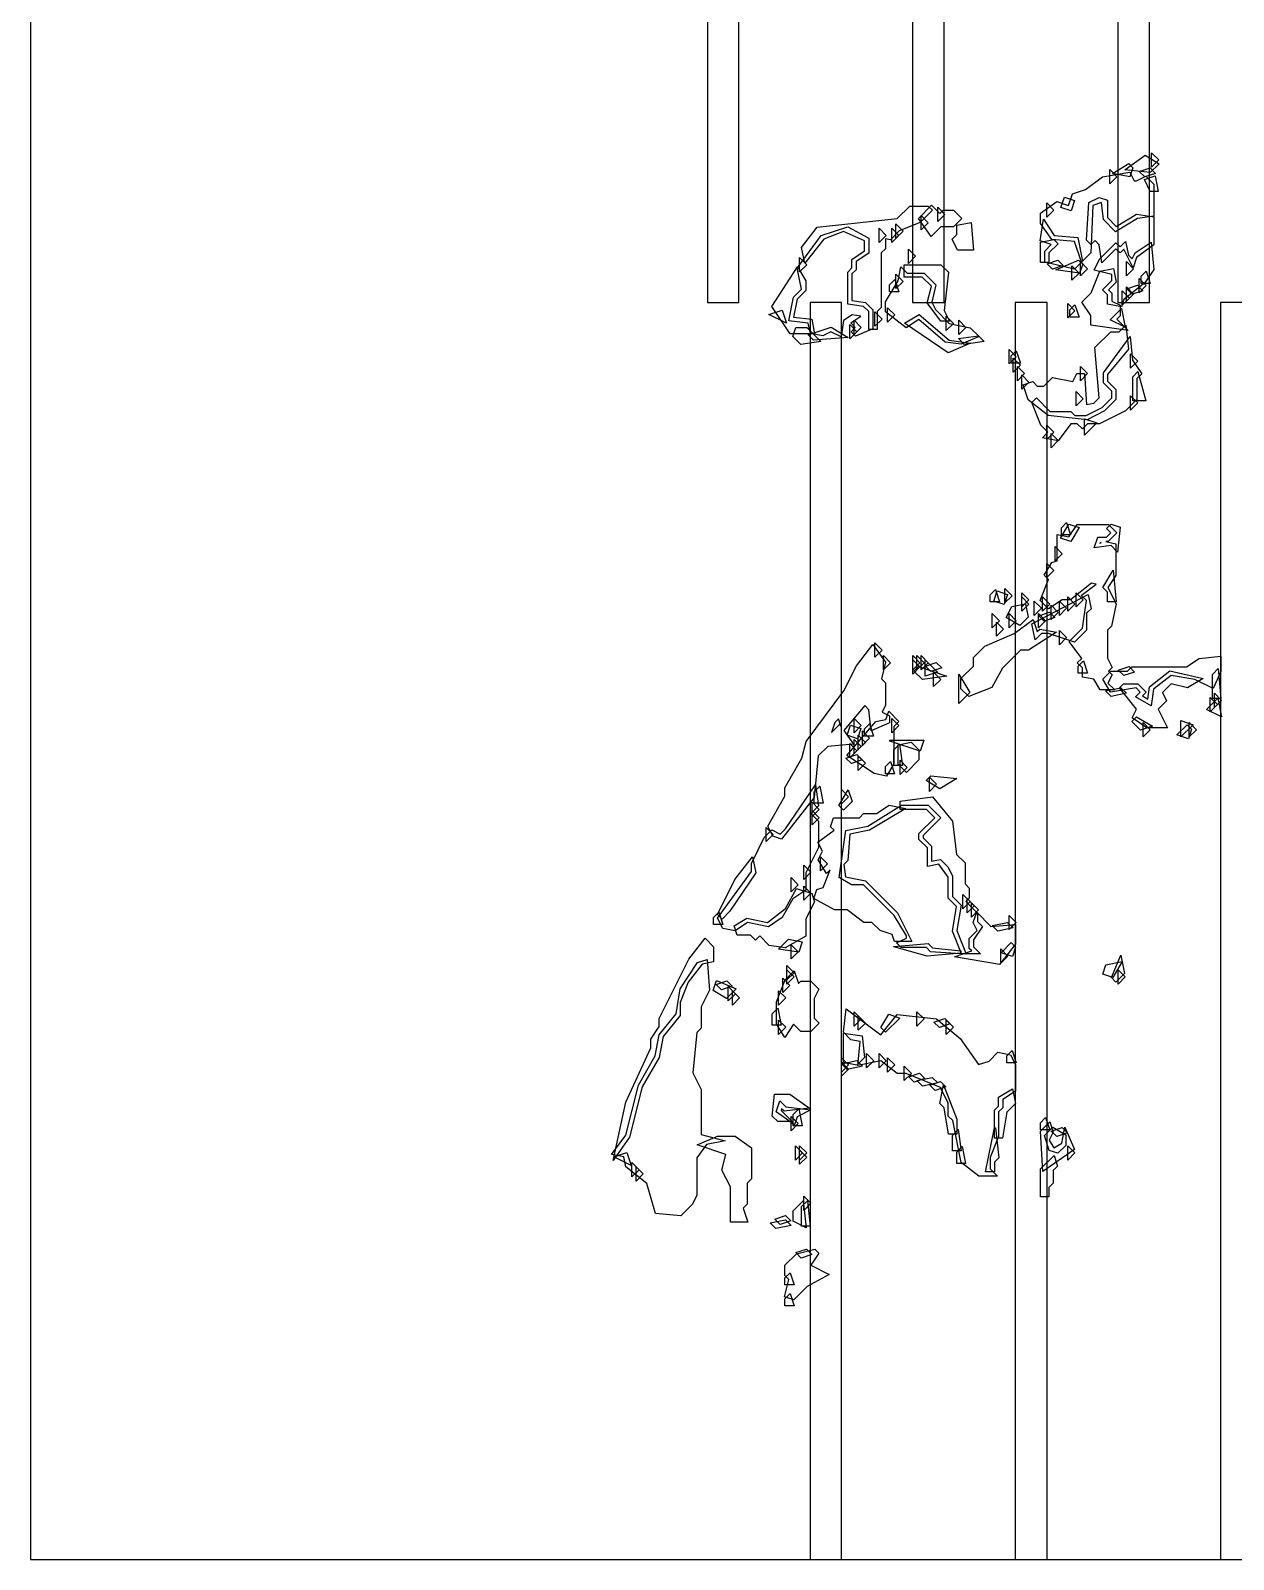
# Model space of a CAD drawing. Header units: millimetres. Extents: x 0 to 283, y 0 to 283.
# Drawn here: x 0 to 135.3, y 0 to 172 of the extents above; entities that cross this region are included whole.
import ezdxf

# ---------------------------------------------------------------- set-up
doc = ezdxf.new("R2010")
doc.units = ezdxf.units.MM
for name, color, linetype in [('CUT_OUTLINE', 5, 'Continuous'), ('CUT_SLOT', 1, 'Continuous'), ('ENG_D', 3, 'Continuous'), ('ENG_K', 2, 'Continuous'), ('ENG_L', 4, 'Continuous')]:
    doc.layers.add(name, color=color, linetype=linetype)

msp = doc.modelspace()

# ---------------------------------------------------------------- linework, layer by layer
at = {"layer": 'CUT_OUTLINE'}
msp.add_lwpolyline([(0, 0), (282.84, 0), (282.84, 282.84), (0, 282.84), (0, 0)], close=True, dxfattribs=at)
at = {"layer": 'CUT_SLOT'}
for points in [[(76.13, 141.42), (79.69, 141.42), (79.69, 282.84), (76.13, 282.84), (76.13, 141.42)], [(99.22, 141.42), (102.79, 141.42), (102.79, 282.84), (99.22, 282.84), (99.22, 141.42)], [(122.32, 141.42), (125.88, 141.42), (125.88, 282.84), (122.32, 282.84), (122.32, 141.42)], [(87.68, 0), (91.24, 0), (91.24, 141.42), (87.68, 141.42), (87.68, 0)], [(110.77, 0), (114.34, 0), (114.34, 141.42), (110.77, 141.42), (110.77, 0)], [(133.87, 0), (137.43, 0), (137.43, 141.42), (133.87, 141.42), (133.87, 0)]]:
    msp.add_lwpolyline(points, close=True, dxfattribs=at)
at = {"layer": 'ENG_D'}
for points in [[(125.38, 157.97), (126.95, 157.02), (125.95, 156.02), (123.11, 156.34), (125.38, 157.97)], [(116.76, 152.33), (117.19, 153.63), (118.68, 154.13), (120.58, 155.55), (123.64, 156.06), (124.13, 155.09), (124.4, 155.09), (125.44, 155.61), (126.34, 154.72), (126.34, 151.12), (124.53, 150.86), (122.06, 149.37), (120.69, 150.74), (120.48, 152.65), (119.49, 152.33), (119.26, 146.98), (118.22, 145.93), (117.44, 148.27), (114.89, 148.5), (113.61, 150.3), (113.61, 151.44), (115.45, 152.76), (116.76, 152.33)], [(92.4, 146.26), (93.81, 147.2), (93.81, 148.34), (91.45, 149.41), (89.24, 148.53), (87.08, 145.83), (86.72, 147.61), (88.5, 149.89), (97.47, 150.84), (98.9, 152.26), (100.98, 152.26), (101.45, 151.79), (100.07, 150.41), (97.71, 149.47), (96.72, 148.47), (96.17, 148.58), (96.17, 147.45), (95.7, 146.98), (95.7, 140.85), (95.22, 140.38), (95.22, 138.36), (94.28, 138.36), (94.28, 140.38), (93.7, 140.96), (91.92, 141.22), (91.92, 144.82), (92.4, 145.29), (92.4, 146.26)], [(102.86, 151.32), (102.06, 150.52), (102.06, 152.13), (102.86, 151.32)], [(100.17, 149.57), (100.17, 151.18), (100.98, 150.38), (100.17, 149.57)], [(115.1, 148.51), (115.59, 148.02), (114.55, 146.98), (114.55, 145.9), (113.61, 145.9), (113.61, 148.21), (115.1, 148.51)], [(119.63, 145.04), (120.25, 146.28), (122.09, 148.12), (122.57, 147.65), (123.18, 148.26), (123.49, 146.72), (123.91, 146.3), (124.27, 147), (126.06, 148.2), (126.34, 145.13), (125.33, 143.62), (123, 141.75), (122.72, 140.91), (121.15, 141.23), (121.15, 142.27), (120.58, 142.84), (121.62, 143.88), (121.62, 144.54), (119.63, 145.04)], [(87.31, 145.66), (86.5, 144.86), (86.5, 146.47), (87.31, 145.66)], [(86.27, 145.4), (87.21, 143.84), (87.21, 142.74), (86.25, 141.78), (85.84, 139.74), (87.88, 139.52), (88.2, 137.89), (85.43, 137.89), (83.39, 140.95), (86.27, 145.4)], [(97.59, 143.86), (97.91, 145.43), (98.62, 144.72), (100.51, 144.72), (101.85, 143.38), (101.37, 141.45), (101.78, 140.62), (103.35, 139.05), (105.71, 138.57), (106.71, 137.57), (104.68, 136.7), (102.9, 136.95), (99.92, 139.48), (98.51, 138.54), (96.17, 140.36), (96.17, 141.49), (97.59, 143.86)], [(114.96, 145.16), (114.35, 145.77), (115.56, 146.17), (116.17, 145.56), (114.96, 145.16)], [(118.36, 145.73), (118.01, 144.7), (115.34, 145.08), (117.9, 146.18), (118.36, 145.73)], [(116.91, 139.77), (116.91, 140.58), (117.48, 141.15), (117.94, 139.77), (116.91, 139.77)], [(92.63, 139.4), (93.44, 138.59), (92.63, 137.79), (92.63, 139.4)], [(122.71, 140.72), (123.13, 138.64), (121.46, 139.47), (122.71, 140.72)], [(88.06, 137.17), (87.48, 137.75), (90.07, 138.62), (91.97, 137.47), (88.06, 137.17)], [(92.96, 138.12), (92.16, 137.32), (92.16, 138.93), (92.96, 138.12)], [(110.88, 135.29), (110.07, 134.49), (110.07, 136.1), (110.88, 135.29)], [(112.62, 130.16), (113.14, 130.68), (114.65, 129.16), (117.01, 129.16), (117.48, 128.69), (118.74, 128.69), (120.54, 129.59), (121.62, 130.68), (121.62, 131.42), (120.68, 132.37), (120.68, 133.48), (123.68, 137.57), (123.97, 134.9), (124.99, 133.38), (124.45, 132.84), (124.45, 130.48), (123.18, 129.21), (120.26, 127.75), (118.89, 127.75), (118.32, 127.18), (117.75, 127.75), (117.03, 127.75), (115.59, 125.84), (113.84, 126.19), (114.45, 126.81), (113.64, 127.62), (112.62, 130.16)], [(110.54, 133.55), (110.54, 135.16), (111.35, 134.35), (110.54, 133.55)], [(111.82, 133.41), (111.02, 132.6), (111.02, 134.21), (111.82, 133.41)], [(118.09, 134.21), (118.89, 133.41), (118.09, 132.6), (118.09, 134.21)], [(117.62, 131.38), (118.42, 130.58), (117.62, 129.77), (117.62, 131.38)], [(116.8, 116.48), (117.97, 116.1), (117.01, 114.5), (115.85, 114.89), (116.8, 116.48)], [(121.05, 115.02), (121.52, 115.49), (121.05, 115.97), (121.56, 116.47), (122.58, 116.13), (122.27, 113.33), (121.54, 114.07), (119.63, 113.79), (120.04, 115.02), (121.05, 115.02)], [(116.06, 113.14), (115.26, 112.33), (115.26, 113.94), (116.06, 113.14)], [(115.12, 111.25), (114.32, 110.45), (114.32, 112.06), (115.12, 111.25)], [(122.12, 107.72), (121.15, 107.72), (121.15, 108.8), (120.62, 109.33), (121.79, 111.28), (122.12, 107.72)], [(108.36, 107.8), (108.75, 108.96), (109.9, 108.57), (109.51, 107.42), (108.36, 107.8)], [(118.79, 106.44), (118.79, 104.55), (117.44, 103.2), (114.51, 104.18), (113.71, 104.18), (112.99, 103.47), (112.64, 105.25), (118.96, 108.54), (119.29, 106.93), (118.79, 106.44)], [(111.49, 108.28), (112.29, 107.48), (111.49, 106.68), (111.49, 108.28)], [(113.84, 106.68), (113.84, 108.28), (114.65, 107.48), (113.84, 106.68)], [(110.07, 104.79), (110.07, 106.4), (110.88, 105.59), (110.07, 104.79)], [(95.79, 102.29), (94.99, 101.49), (94.99, 103.1), (95.79, 102.29)], [(100.04, 100.88), (99.23, 100.08), (99.23, 101.69), (100.04, 100.88)], [(100.17, 101.69), (100.98, 100.88), (100.17, 100.08), (100.17, 101.69)], [(126.05, 96.02), (124.31, 97.06), (124.82, 97.58), (124.37, 98.04), (121.5, 97.56), (120.62, 99.03), (121.52, 99.94), (123.41, 99.94), (123.88, 100.41), (130.04, 100.41), (131.44, 101.34), (133.88, 101.62), (133.88, 99.89), (133.05, 97.97), (130.98, 99), (128.29, 99.45), (126.32, 97.92), (126.05, 96.02)], [(99.87, 100.44), (103.08, 99.37), (100.33, 98.98), (99.37, 99.94), (99.87, 100.44)], [(102.5, 100.31), (101.29, 99.9), (100.68, 100.51), (101.89, 100.91), (102.5, 100.31)], [(117.85, 99.7), (117.85, 100.51), (118.43, 101.08), (118.89, 99.7), (117.85, 99.7)], [(104.42, 96.3), (104.42, 99.61), (105.66, 97.54), (104.42, 96.3)], [(133.51, 96.17), (132.7, 95.36), (132.7, 96.97), (133.51, 96.17)], [(133.17, 97.44), (133.98, 96.64), (133.17, 95.83), (133.17, 97.44)], [(97.11, 93.71), (97.11, 89.5), (96.28, 88.12), (94.9, 88.4), (91.81, 90.46), (95.1, 94.26), (96.22, 94.49), (96.53, 95.42), (97.68, 94.28), (97.11, 93.71)], [(92.63, 94.61), (93.44, 93.81), (92.63, 93), (92.63, 94.61)], [(124.86, 93.3), (123.88, 94.28), (124.41, 94.81), (126.19, 93.75), (124.86, 93.3)], [(129.4, 92.53), (129.4, 94.37), (130.78, 93.91), (129.4, 92.53)], [(131.15, 93.34), (130.34, 92.53), (130.34, 94.14), (131.15, 93.34)], [(99.94, 91.08), (99.94, 89.94), (98.52, 88.53), (97.58, 89.47), (97.58, 91.65), (99.07, 91.94), (99.94, 91.08)], [(101.12, 88.01), (101.92, 87.21), (101.12, 86.41), (101.12, 88.01)], [(88.62, 83.06), (88.62, 80.08), (87.21, 77.25), (87.21, 75.3), (85.74, 74.32), (84.56, 72.2), (83.02, 71.17), (80.66, 71.64), (79.25, 70.7), (77.86, 70.97), (77.27, 72.15), (81.08, 77.39), (81.08, 78.31), (82.54, 81.22), (83.39, 82.08), (84.33, 81.6), (84.91, 82.18), (88.3, 87.14), (88.64, 84.77), (87.78, 83.91), (88.62, 83.06)], [(92.02, 85.8), (91.22, 84.99), (91.22, 86.6), (92.02, 85.8)], [(97.42, 69.36), (98.52, 69.91), (98.52, 70.17), (97.16, 72.45), (93.71, 75.9), (92.33, 75.9), (90.96, 76.72), (91.71, 81.99), (94.19, 82.48), (97.98, 84.85), (100.98, 84.85), (102.39, 83.44), (100.41, 81.46), (100.41, 81.18), (101.35, 80.24), (101.35, 78.54), (102.37, 78.74), (103.2, 77.92), (103.71, 76.89), (103.71, 74.58), (104.67, 73.62), (104.19, 70.74), (105.25, 68.09), (101.25, 68.36), (100.78, 68.83), (97.95, 68.83), (97.42, 69.36)], [(88.86, 77.45), (88.86, 79.06), (89.66, 78.25), (88.86, 77.45)], [(87.78, 74.95), (86.97, 74.15), (86.97, 75.76), (87.78, 74.95)], [(104.89, 73.21), (104.89, 74.82), (105.69, 74.01), (104.89, 73.21)], [(105.36, 74.34), (106.16, 73.54), (105.36, 72.73), (105.36, 74.34)], [(105.59, 68.73), (105.59, 69.87), (106.49, 70.76), (106.05, 71.64), (106.43, 72.8), (108.04, 71.19), (110.78, 71.44), (110.78, 69.22), (108.99, 66.92), (103.93, 67.81), (105.87, 68.46), (105.59, 68.73)], [(106.64, 73.07), (105.83, 72.26), (105.83, 73.87), (106.64, 73.07)], [(84.12, 68.66), (85.25, 69.79), (86.81, 69.48), (86.43, 68.33), (84.12, 68.66)], [(75.42, 47.8), (78.15, 47.11), (76.03, 46.69), (74.95, 45.18), (74.95, 40.96), (74.44, 39.93), (73.16, 38.65), (70.29, 38.91), (69.33, 42.29), (66.96, 44.18), (66.74, 45.29), (65.35, 45.57), (66.96, 47.72), (68.37, 53.36), (70.25, 56.65), (70.73, 59.03), (72.61, 61.38), (73.08, 64.2), (75.04, 67.14), (76.11, 67.49), (76.37, 64.06), (75.42, 62.17), (75.42, 59.77), (74.94, 59.29), (74.49, 54.73), (75.42, 52.85), (75.42, 47.8)], [(122.09, 64.96), (121.58, 65.47), (122.65, 67.97), (123.06, 65.92), (122.09, 64.96)], [(84.62, 63.78), (84.62, 65.39), (85.42, 64.58), (84.62, 63.78)], [(85.89, 65.53), (85.09, 64.72), (85.09, 66.33), (85.89, 65.53)], [(79.37, 64.19), (78.29, 63.11), (76.79, 64.01), (77.17, 65.14), (79.37, 64.19)], [(84.95, 63.17), (84.15, 62.36), (84.15, 63.97), (84.95, 63.17)], [(83.44, 60.1), (83.44, 61.38), (84.05, 62), (84.43, 60.1), (83.44, 60.1)], [(109.37, 50.81), (108.89, 50.34), (108.89, 47.57), (107.95, 45.21), (107.95, 43.94), (108.76, 43.13), (106.69, 43.13), (104.67, 44.65), (103.73, 49.38), (103.24, 49.87), (103.24, 51.33), (102.36, 53.08), (98.48, 54.68), (97.5, 54.68), (95.64, 56.08), (93.07, 55.57), (93.32, 58.26), (92.28, 58.47), (91.44, 59.31), (91.74, 61.95), (95.65, 59.02), (97.48, 61.3), (101.92, 60.8), (104.59, 58.62), (106.63, 55.67), (107.82, 56.07), (108.82, 57.06), (110.23, 56.78), (110.78, 55.68), (110.78, 52.67), (109.37, 51.73), (109.37, 50.81)], [(84.15, 60.67), (84.95, 59.87), (84.15, 59.06), (84.15, 60.67)], [(93.58, 55.48), (91.85, 55.13), (91.21, 55.77), (92.94, 56.12), (93.58, 55.48)], [(91.22, 54.35), (91.22, 55.96), (92.02, 55.15), (91.22, 54.35)], [(83.87, 50.35), (84.28, 51.58), (84.96, 50.9), (87.79, 50.59), (86.22, 49.8), (85.92, 48.88), (83.87, 50.35)], [(115.1, 46.29), (115.99, 46.82), (116.35, 48.64), (117.44, 46.11), (113.87, 43.64), (113.6, 48.18), (114.65, 49.23), (115.04, 48.07), (114.58, 47.15), (115.1, 46.29)], [(116.03, 48.59), (116.64, 47.98), (115.43, 47.58), (114.82, 48.19), (116.03, 48.59)], [(86.03, 44.92), (86.03, 46.53), (86.84, 45.73), (86.03, 44.92)], [(86.5, 46.06), (87.31, 45.25), (86.5, 44.45), (86.5, 46.06)], [(87.39, 40.35), (87.71, 37.48), (86.74, 37.48), (86.74, 39.7), (87.39, 40.35)], [(83.83, 37.22), (83.2, 37.86), (84.93, 38.2), (85.57, 37.57), (83.83, 37.22)], [(86.67, 33.91), (86.07, 34.52), (87.27, 34.92), (87.88, 34.31), (86.67, 33.91)], [(84.85, 30.88), (84.85, 31.68), (85.43, 32.26), (85.89, 30.88), (84.85, 30.88)], [(84.85, 28.52), (84.85, 29.32), (85.43, 29.9), (85.89, 28.52), (84.85, 28.52)]]:
    msp.add_lwpolyline(points, close=True, dxfattribs=at)
at = {"layer": 'ENG_K'}
for points in [[(121.69, 155.92), (123.54, 157.04), (124.01, 156.57), (123.67, 155.53), (121.69, 155.92)], [(125.33, 155.53), (124.72, 156.14), (125.93, 156.54), (126.54, 155.93), (125.33, 155.53)], [(121.39, 156.37), (122.19, 155.56), (121.39, 154.76), (121.39, 156.37)], [(126.86, 153.91), (125.96, 153.91), (125.3, 155.23), (126.52, 155.64), (126.86, 153.91)], [(115.12, 151.79), (114.32, 150.99), (114.32, 152.6), (115.12, 151.79)], [(96.87, 149.77), (97.68, 148.96), (96.87, 148.16), (96.87, 149.77)], [(97.35, 148.63), (97.35, 150.24), (98.15, 149.44), (97.35, 148.63)], [(98.76, 147.41), (99.56, 146.61), (98.76, 145.8), (98.76, 147.41)], [(98.15, 143.78), (97.35, 142.97), (97.35, 144.58), (98.15, 143.78)], [(117.14, 143.92), (117.14, 145.53), (117.95, 144.72), (117.14, 143.92)], [(118.89, 145.19), (118.09, 144.39), (118.09, 146), (118.89, 145.19)], [(124.92, 144.35), (125.5, 144.92), (125.96, 143.54), (124.92, 143.54), (124.92, 144.35)], [(96.64, 143.4), (97.21, 143.98), (97.67, 142.6), (96.64, 142.6), (96.64, 143.4)], [(123.27, 141.56), (123.27, 143.17), (124.08, 142.36), (123.27, 141.56)], [(123.31, 142.94), (124.51, 143.34), (125.12, 142.73), (123.92, 142.33), (123.31, 142.94)], [(124.69, 142.5), (124.69, 144.11), (125.49, 143.31), (124.69, 142.5)], [(116.67, 139.67), (116.67, 141.28), (117.48, 140.48), (116.67, 139.67)], [(122.8, 142.7), (123.61, 141.89), (122.8, 141.09), (122.8, 142.7)], [(84.53, 140.54), (85.02, 139.07), (83.06, 140.05), (84.53, 140.54)], [(94.99, 140.34), (95.79, 139.54), (94.99, 138.73), (94.99, 140.34)], [(97.21, 140.01), (96.4, 139.2), (96.4, 140.81), (97.21, 140.01)], [(99.96, 140.06), (103.34, 137.17), (105.75, 136.82), (103.21, 135.73), (98.32, 139.08), (99.96, 140.06)], [(106.62, 137.66), (107.27, 137.01), (105.04, 136.69), (104.39, 137.35), (106.62, 137.66)], [(124.55, 134.82), (123.74, 134.02), (123.74, 135.63), (124.55, 134.82)], [(123.98, 133.03), (124.57, 133.63), (125.47, 130.34), (123.98, 130.34), (123.98, 133.03)], [(124.55, 130.11), (123.74, 129.3), (123.74, 130.91), (124.55, 130.11)], [(118.56, 128.31), (119.94, 127.85), (118.56, 126.47), (118.56, 128.31)], [(114.79, 125.06), (114.79, 126.67), (115.59, 125.87), (114.79, 125.06)], [(108.99, 107.72), (107.95, 107.72), (107.95, 108.52), (108.53, 109.1), (108.99, 107.72)], [(109.6, 107.62), (109.6, 109.23), (110.41, 108.42), (109.6, 107.62)], [(111.49, 108.76), (112.29, 107.95), (111.49, 107.15), (111.49, 108.76)], [(112.9, 107.81), (113.71, 107.01), (112.9, 106.2), (112.9, 107.81)], [(108.99, 105.59), (108.19, 104.79), (108.19, 106.4), (108.99, 105.59)], [(108.66, 103.85), (108.66, 105.46), (109.46, 104.65), (108.66, 103.85)], [(96.74, 100.88), (95.93, 100.08), (95.93, 101.69), (96.74, 100.88)], [(99.7, 101.69), (100.51, 100.88), (99.7, 100.08), (99.7, 101.69)], [(99.23, 99.6), (99.23, 101.21), (100.04, 100.41), (99.23, 99.6)], [(102.02, 99.83), (100.64, 99.38), (100.64, 101.21), (102.02, 99.83)], [(132.94, 99.56), (133.6, 100.22), (133.9, 96.87), (132.94, 96.87), (132.94, 99.56)], [(133.55, 96.88), (133.97, 94.8), (132.3, 95.63), (133.55, 96.88)], [(130.11, 93.91), (130.61, 93.4), (130.26, 92.33), (128.96, 92.76), (130.11, 93.91)], [(93.54, 89.94), (92.33, 89.53), (91.72, 90.14), (92.93, 90.54), (93.54, 89.94)], [(93.1, 88.76), (93.1, 90.37), (93.91, 89.57), (93.1, 88.76)], [(88.77, 86.98), (89.15, 85.09), (88.15, 85.09), (88.15, 86.36), (88.77, 86.98)], [(87.92, 83.58), (87.92, 85.19), (88.72, 84.38), (87.92, 83.58)], [(87.92, 82.63), (87.92, 84.24), (88.72, 83.44), (87.92, 82.63)], [(86.97, 76.51), (86.97, 78.12), (87.78, 77.31), (86.97, 76.51)], [(110.07, 72.46), (110.88, 71.65), (110.07, 70.85), (110.07, 72.46)], [(108.82, 70.69), (108.18, 71.33), (109.91, 71.67), (110.55, 71.04), (108.82, 70.69)], [(86.36, 68.35), (85.56, 67.55), (85.56, 69.16), (86.36, 68.35)], [(97.11, 68.9), (97.12, 68.96), (100.97, 69.31), (101.46, 68.81), (104.65, 68.46), (104.65, 68.22), (100.86, 67.88), (97.11, 68.9)], [(85.09, 65.19), (85.09, 66.8), (85.89, 66), (85.09, 65.19)], [(122.33, 64.72), (122.33, 66.33), (123.13, 65.53), (122.33, 64.72)], [(93.44, 60.81), (92.63, 60.01), (92.63, 61.62), (93.44, 60.81)], [(93.1, 61.14), (93.91, 60.34), (93.1, 59.54), (93.1, 61.14)], [(97.78, 60.91), (96.17, 59.3), (95.63, 59.83), (96.53, 61.33), (97.78, 60.91)], [(99.7, 61.62), (100.51, 60.81), (99.7, 60.01), (99.7, 61.62)], [(101.62, 60.44), (102.83, 60.85), (103.44, 60.24), (102.23, 59.83), (101.62, 60.44)], [(103.81, 59.87), (103, 59.06), (103, 60.67), (103.81, 59.87)], [(94.85, 56.1), (94.05, 55.29), (94.05, 56.9), (94.85, 56.1)], [(95.46, 56.9), (96.26, 56.1), (95.46, 55.29), (95.46, 56.9)], [(110.87, 55.86), (109.84, 55.86), (109.84, 56.67), (110.41, 57.24), (110.87, 55.86)], [(97.21, 55.63), (96.4, 54.82), (96.4, 56.43), (97.21, 55.63)], [(98.29, 53.88), (98.29, 55.49), (99.09, 54.68), (98.29, 53.88)], [(99.4, 53.71), (98.79, 54.31), (100, 54.72), (100.61, 54.11), (99.4, 53.71)], [(99.7, 53.88), (101.43, 54.23), (102.07, 53.6), (100.33, 53.25), (99.7, 53.88)], [(101.15, 53.37), (102.36, 53.77), (102.97, 53.17), (101.76, 52.76), (101.15, 53.37)], [(103.27, 47.85), (102.78, 50.8), (102.27, 51.31), (102.69, 53.4), (104.18, 49.54), (104.18, 47.85), (103.27, 47.85)], [(85.8, 50.07), (86.41, 50.68), (86.79, 48.79), (85.8, 48.79), (85.8, 50.07)], [(104.35, 48.35), (104.69, 45.96), (103.71, 45.96), (103.71, 47.71), (104.35, 48.35)], [(114.18, 49.7), (114.64, 48.32), (113.61, 48.32), (113.61, 49.12), (114.18, 49.7)], [(86.5, 44.92), (86.5, 46.53), (87.31, 45.73), (86.5, 44.92)], [(104.18, 45.82), (104.8, 46.44), (105.18, 44.55), (104.18, 44.55), (104.18, 45.82)], [(117.48, 45.73), (116.67, 44.92), (116.67, 46.53), (117.48, 45.73)], [(65.62, 45.3), (67.09, 45.79), (67.58, 44.32), (65.62, 45.3)], [(115.02, 42.33), (114.55, 41.86), (114.55, 40.78), (113.61, 40.78), (113.61, 43.94), (115.13, 45.46), (115.53, 44.25), (115.02, 43.74), (115.02, 42.33)], [(67.65, 44.65), (68.45, 43.84), (67.65, 43.04), (67.65, 44.65)], [(68.12, 44.17), (68.92, 43.37), (68.12, 42.56), (68.12, 44.17)]]:
    msp.add_lwpolyline(points, close=True, dxfattribs=at)
at = {"layer": 'ENG_L'}
for points in [[(126.1, 156.64), (126.1, 158.25), (126.91, 157.45), (126.1, 156.64)], [(116.29, 153.27), (117.44, 152.88), (117.06, 151.73), (115.9, 152.11), (116.29, 153.27)], [(118.79, 148.4), (119.04, 152.65), (120.19, 153.23), (121.15, 152.9), (121.15, 150.95), (122.13, 149.97), (124.4, 151.33), (126.34, 151.05), (126.34, 147.9), (124.42, 146.46), (124.02, 145.29), (122.97, 147.39), (122.57, 146.98), (122.09, 147.45), (120.51, 145.87), (120.22, 147.91), (119.74, 148.39), (119.27, 147.92), (118.79, 148.4)], [(102.29, 151.42), (102.67, 151.79), (103.81, 151.79), (104.75, 150.85), (103.81, 149.91), (102.39, 149.91), (101.32, 148.84), (99.87, 150.87), (101.35, 152.36), (102.29, 151.42)], [(94.75, 140.58), (94.75, 138.44), (92.81, 137.61), (92.3, 138.12), (92.77, 138.59), (92.26, 139.1), (93.4, 139.86), (92.44, 140), (91.43, 139.39), (91.17, 137.53), (90.04, 138.09), (89.13, 137.64), (87.72, 137.92), (87.48, 139.08), (85.28, 139.33), (85.81, 142.01), (86.72, 142.91), (86.25, 145.25), (88.95, 148.93), (91.95, 149.93), (94.28, 148.63), (94.28, 146.95), (92.87, 146.01), (92.87, 145.09), (92.4, 144.62), (92.4, 141.63), (93.92, 141.41), (94.75, 140.58)], [(95.46, 149.77), (96.26, 148.96), (95.46, 148.16), (95.46, 149.77)], [(106.09, 147.31), (104.27, 147.31), (103.66, 148.54), (104.18, 149.06), (104.18, 150.1), (105.81, 150.42), (106.09, 147.31)], [(117.45, 145.17), (114.08, 145.95), (114.08, 147.18), (114.82, 147.92), (113.58, 148.33), (113.93, 150.79), (115.16, 148.95), (117.81, 148.71), (118.34, 146.06), (117.45, 145.17)], [(98.29, 145.66), (102.39, 145.66), (103.25, 144.81), (102.77, 140.52), (103.38, 139.3), (102.41, 139.3), (100.86, 141.37), (101.33, 143.23), (100.31, 144.25), (98.29, 144.25), (98.29, 145.66)], [(122.57, 139.91), (122.19, 139.54), (123.47, 138.26), (119.27, 138.86), (119.27, 139.94), (118.25, 141.45), (119.3, 142.5), (120.27, 144.93), (121.81, 145.23), (122.11, 143.7), (121.25, 142.84), (121.62, 142.46), (121.62, 141.57), (122.57, 141.1), (122.57, 139.91)], [(123.27, 146), (124.08, 145.19), (123.27, 144.39), (123.27, 146)], [(103, 139.87), (103.81, 139.06), (103, 138.26), (103, 139.87)], [(104.42, 137.79), (104.42, 139.4), (105.22, 138.59), (104.42, 137.79)], [(86.1, 138.59), (87.31, 138.59), (88.89, 137.01), (86.66, 136.69), (85.76, 137.59), (86.1, 138.59)], [(117.71, 133.41), (118.54, 133.41), (118.78, 129.92), (119.62, 130.09), (120.2, 130.67), (119.73, 136.33), (121.52, 138.12), (122.47, 138.12), (123.22, 138.87), (123.52, 136.16), (121.15, 133.32), (121.15, 132.56), (122.09, 131.62), (122.09, 130.48), (120.82, 129.21), (118.84, 128.22), (114.46, 128.7), (112.23, 130.44), (111.66, 132.14), (112.73, 132.5), (113.23, 131.99), (113.98, 131.99), (114.95, 132.96), (117.25, 132.5), (117.71, 133.41)], [(110.31, 134.59), (110.31, 135.39), (110.88, 135.97), (111.34, 134.59), (110.31, 134.59)], [(111.49, 133.27), (112.29, 132.46), (111.49, 131.66), (111.49, 133.27)], [(114.32, 127.61), (115.12, 126.81), (114.32, 126), (114.32, 127.61)], [(120.94, 114.5), (122.09, 114.27), (122.09, 110.71), (121.19, 109.35), (122.11, 107.51), (121.6, 105.01), (121.15, 104.55), (121.15, 101.41), (121.67, 100.36), (121.25, 99.94), (121.67, 99.51), (121.2, 98.57), (121.96, 97.82), (120.31, 97.82), (119.59, 99.02), (118.32, 99.27), (118.32, 100.31), (117.75, 100.88), (118.25, 101.37), (116.83, 103.26), (118.34, 104.76), (118.78, 107.87), (118.2, 108.45), (119.88, 109.71), (119.33, 109.82), (116.99, 107.95), (116.04, 107.95), (114.52, 106.94), (113.57, 107.89), (114.51, 110.25), (114.02, 110.74), (114.87, 112.15), (115.49, 112.36), (115.49, 115.31), (116.8, 115.05), (117.72, 116.44), (121.25, 116.44), (122.19, 115.49), (121.27, 114.57), (120.94, 114.5)], [(117, 115.26), (115.97, 115.26), (115.97, 116.06), (116.54, 116.64), (117, 115.26)], [(120.43, 114.4), (120.28, 114.37), (120.31, 114.28), (120.43, 114.4)], [(118.42, 107.95), (117.62, 107.15), (117.62, 108.76), (118.42, 107.95)], [(112.21, 105.99), (111.29, 105.06), (109.76, 105.98), (110.39, 107.22), (111.91, 107.52), (112.21, 105.99)], [(114.79, 107.34), (115.59, 106.54), (114.79, 105.73), (114.79, 107.34)], [(115.73, 107.81), (116.53, 107.01), (115.73, 106.2), (115.73, 107.81)], [(116.67, 106.68), (116.67, 108.28), (117.48, 107.48), (116.67, 106.68)], [(112.26, 102.29), (111.35, 102.29), (109.32, 100.27), (108.12, 98.1), (105.54, 97.07), (104.65, 97.95), (104.65, 99.09), (106.07, 100.51), (106.07, 101.45), (107.35, 102.73), (110.66, 104.15), (112.79, 105.74), (113.24, 104.38), (113.53, 104.67), (115.41, 104.3), (112.26, 102.29)], [(113.37, 106.4), (114.18, 105.59), (113.37, 104.79), (113.37, 106.4)], [(113.41, 106.17), (114.61, 106.57), (115.22, 105.96), (114.02, 105.56), (113.41, 106.17)], [(115.73, 102.9), (115.73, 104.51), (116.53, 103.71), (115.73, 102.9)], [(91.5, 93.26), (92.59, 91.73), (89.67, 91.46), (88.61, 90.4), (88.14, 85.7), (84.46, 81.04), (83.51, 81.36), (82.94, 82.5), (84.85, 85.86), (84.85, 86.8), (86.75, 90.13), (87.23, 92.03), (91.49, 97.71), (92.9, 100.54), (94.76, 102.92), (96.19, 100.93), (95.72, 99.07), (96.17, 98.62), (96.17, 96.11), (95.78, 95.33), (96.64, 94.9), (96.64, 94.13), (94.55, 93.23), (94.29, 95.59), (93.83, 96.05), (91.5, 93.26)], [(102.39, 98.99), (101.59, 98.19), (101.59, 99.8), (102.39, 98.99)], [(122.97, 99.43), (122.36, 100.04), (123.57, 100.44), (124.18, 99.83), (122.97, 99.43)], [(125.68, 96.79), (125.88, 98.18), (128.17, 99.96), (131.91, 99.09), (130.15, 98.04), (128.29, 98.5), (127.33, 97.53), (127.8, 96.59), (126.86, 95.65), (127.9, 93.57), (125.56, 93.57), (123.91, 94.67), (124.41, 95.67), (122.49, 98.07), (122.94, 98.52), (124.55, 98.52), (125.49, 97.58), (125.07, 97.16), (125.68, 96.79)], [(123.28, 97.44), (121.54, 97.09), (120.91, 97.73), (122.64, 98.07), (123.28, 97.44)], [(96.87, 94.61), (97.68, 93.81), (96.87, 93), (96.87, 94.61)], [(90.11, 93.03), (91.01, 93.94), (91.15, 93.75), (90.88, 94.55), (90.48, 94.15), (90.11, 93.03)], [(91.86, 92.72), (92.25, 93.87), (93.4, 93.49), (93.02, 92.33), (91.86, 92.72)], [(94.38, 92.4), (93.57, 91.59), (93.57, 93.2), (94.38, 92.4)], [(94.84, 92.63), (93.81, 92.63), (93.81, 93.44), (94.38, 94.01), (94.84, 92.63)], [(125.96, 93.34), (125.16, 92.53), (125.16, 94.14), (125.96, 93.34)], [(92.16, 90.18), (92.16, 91.79), (92.96, 90.98), (92.16, 90.18)], [(93.44, 91.45), (92.63, 90.65), (92.63, 92.26), (93.44, 91.45)], [(93.1, 91.12), (93.1, 92.73), (93.91, 91.92), (93.1, 91.12)], [(96.65, 92.07), (96.66, 92.16), (100.5, 92.16), (100.09, 90.92), (96.65, 92.07)], [(97.75, 91.72), (98.09, 89.33), (97.11, 89.33), (97.11, 91.08), (97.75, 91.72)], [(96.17, 88.39), (96.17, 89.19), (96.74, 89.77), (97.2, 88.39), (96.17, 88.39)], [(98.62, 89.1), (97.82, 88.29), (97.82, 89.9), (98.62, 89.1)], [(101.27, 88.16), (104.19, 87.84), (102.29, 86.7), (100.74, 87.63), (101.27, 88.16)], [(92.43, 85.26), (91.45, 84.28), (90.92, 84.82), (91.99, 86.59), (92.43, 85.26)], [(88.44, 75.38), (89.15, 75.61), (89.94, 77.59), (89.52, 77.17), (88.59, 78.71), (89.07, 79.67), (88.56, 80.68), (90.39, 82.05), (90, 82.43), (90.34, 83.44), (93.24, 83.44), (93.71, 83.91), (95.15, 83.91), (96.59, 84.87), (98.46, 84.49), (94.37, 82.04), (92.15, 81.59), (91.92, 78.62), (91.47, 78.17), (91.66, 76.8), (93.93, 76.35), (97.54, 72.74), (99.14, 69.53), (97.18, 69.53), (96.92, 70.29), (95.57, 70.74), (94.65, 71.65), (93.73, 71.65), (91.85, 73.07), (90.45, 73.07), (88.1, 74.37), (88.44, 75.38)], [(106.87, 68.12), (104.73, 68.12), (103.7, 70.68), (104.16, 73.46), (103.24, 74.38), (103.24, 76.76), (102.19, 78.23), (100.88, 77.97), (100.88, 80.04), (99.94, 80.98), (99.94, 81.65), (101.73, 83.44), (100.78, 84.38), (97.82, 84.38), (97.82, 85.29), (101.45, 85.81), (103.7, 83.06), (104.17, 79.31), (105.12, 78.35), (105.12, 75.99), (105.59, 75.52), (105.59, 74.38), (105.22, 74.01), (106.54, 72.69), (106.54, 71.75), (107.08, 71.21), (106.07, 69.7), (106.07, 68.92), (106.87, 68.12)], [(82.73, 82.36), (83.54, 81.55), (82.73, 80.75), (82.73, 82.36)], [(81.21, 79.04), (81.57, 77.26), (78.67, 72.92), (77.78, 72.03), (77.26, 72.55), (79.23, 76.49), (81.21, 79.04)], [(86.36, 75.9), (85.56, 75.09), (85.56, 76.7), (86.36, 75.9)], [(81.55, 69.67), (80.98, 70.24), (79.5, 70.24), (79.15, 71.29), (80.57, 72.14), (82.91, 71.67), (84.91, 73.22), (86.16, 75.47), (87.87, 74.9), (88.17, 73.99), (87.21, 72.07), (87.21, 70.1), (84.9, 68.82), (83.09, 69.07), (82.02, 70.14), (81.55, 69.67)], [(77.87, 71.42), (76.84, 71.42), (76.84, 72.22), (77.41, 72.8), (77.87, 71.42)], [(75.56, 66.96), (73.98, 64.94), (73.07, 62.65), (73.07, 61.2), (71.17, 58.82), (70.7, 56.48), (68.81, 53.18), (67.39, 47.51), (65.52, 44.89), (66.95, 51.46), (69.77, 57.56), (69.77, 58.53), (70.71, 59.94), (70.71, 60.87), (74.05, 67.54), (75.87, 69.89), (76.84, 68.92), (76.84, 67.22), (75.56, 66.96)], [(110.81, 68.89), (110.46, 67.82), (109.17, 68.25), (110.31, 69.39), (110.81, 68.89)], [(109.13, 67.08), (109.13, 68.69), (109.93, 67.88), (109.13, 67.08)], [(120.97, 66.91), (122.81, 67.28), (121.73, 65.48), (120.62, 65.85), (120.97, 66.91)], [(87.78, 59.4), (86.64, 59.4), (85.83, 60.21), (84.84, 58.72), (83.91, 60.27), (83.91, 62.74), (84.89, 65.19), (85.9, 66.2), (86.37, 64.78), (86.64, 65.05), (87.78, 65.05), (88.68, 64.16), (88.15, 63.11), (88.15, 60.91), (88.72, 60.34), (87.78, 59.4)], [(78.93, 64.48), (77.72, 64.08), (77.11, 64.69), (78.32, 65.09), (78.93, 64.48)], [(78.49, 62.83), (78.49, 64.44), (79.29, 63.64), (78.49, 62.83)], [(78.96, 63.97), (79.76, 63.17), (78.96, 62.36), (78.96, 63.97)], [(93.55, 58.9), (93.82, 56.48), (92.94, 55.61), (91.45, 55.9), (91.45, 59.2), (93.55, 58.9)], [(92.02, 55.63), (91.22, 54.82), (91.22, 56.43), (92.02, 55.63)], [(84.77, 50.43), (84.48, 50.71), (84.42, 50.5), (85.66, 49.26), (84.05, 49.26), (83.43, 49.88), (83.7, 52.33), (85.4, 52.33), (87.61, 50.75), (84.77, 50.43)], [(109.33, 47.38), (108.42, 47.38), (108.42, 50.54), (108.89, 51.01), (108.89, 51.99), (110.47, 52.94), (110.8, 51.31), (109.82, 50.33), (109.33, 47.38)], [(85.56, 49.83), (86.36, 49.03), (85.56, 48.22), (85.56, 49.83)], [(108.42, 43.6), (107.43, 43.6), (108.42, 48.56), (108.53, 48.55), (108.91, 45.17), (108.42, 44.69), (108.42, 43.6)], [(114.99, 48.62), (116.44, 47.75), (116.44, 46.57), (115.56, 45.69), (114.6, 46.01), (114.05, 47.68), (114.99, 48.62)], [(78.72, 37.95), (78.72, 41.9), (77.77, 43.81), (78.21, 45.57), (75, 46.64), (77.26, 47.61), (79.27, 47.61), (81.08, 46.32), (81.08, 42.8), (80.61, 42.33), (80.61, 39.97), (80.17, 39.53), (80.7, 37.95), (78.72, 37.95)], [(85.8, 39.22), (86.92, 40.35), (87.26, 37.31), (85.8, 38.04), (85.8, 39.22)], [(86.97, 39.26), (86.97, 40.87), (87.78, 40.07), (86.97, 39.26)], [(83.71, 38.29), (84.92, 38.69), (85.52, 38.08), (84.32, 37.68), (83.71, 38.29)], [(88.22, 34.91), (88.69, 34.44), (87.79, 33.09), (89.84, 32.07), (87.35, 30.69), (85.86, 29.19), (84.81, 29.54), (85.3, 31.51), (84.85, 31.96), (84.85, 33.1), (86.15, 34.39), (88.22, 34.91)]]:
    msp.add_lwpolyline(points, close=True, dxfattribs=at)

doc.saveas('drawing.dxf')
